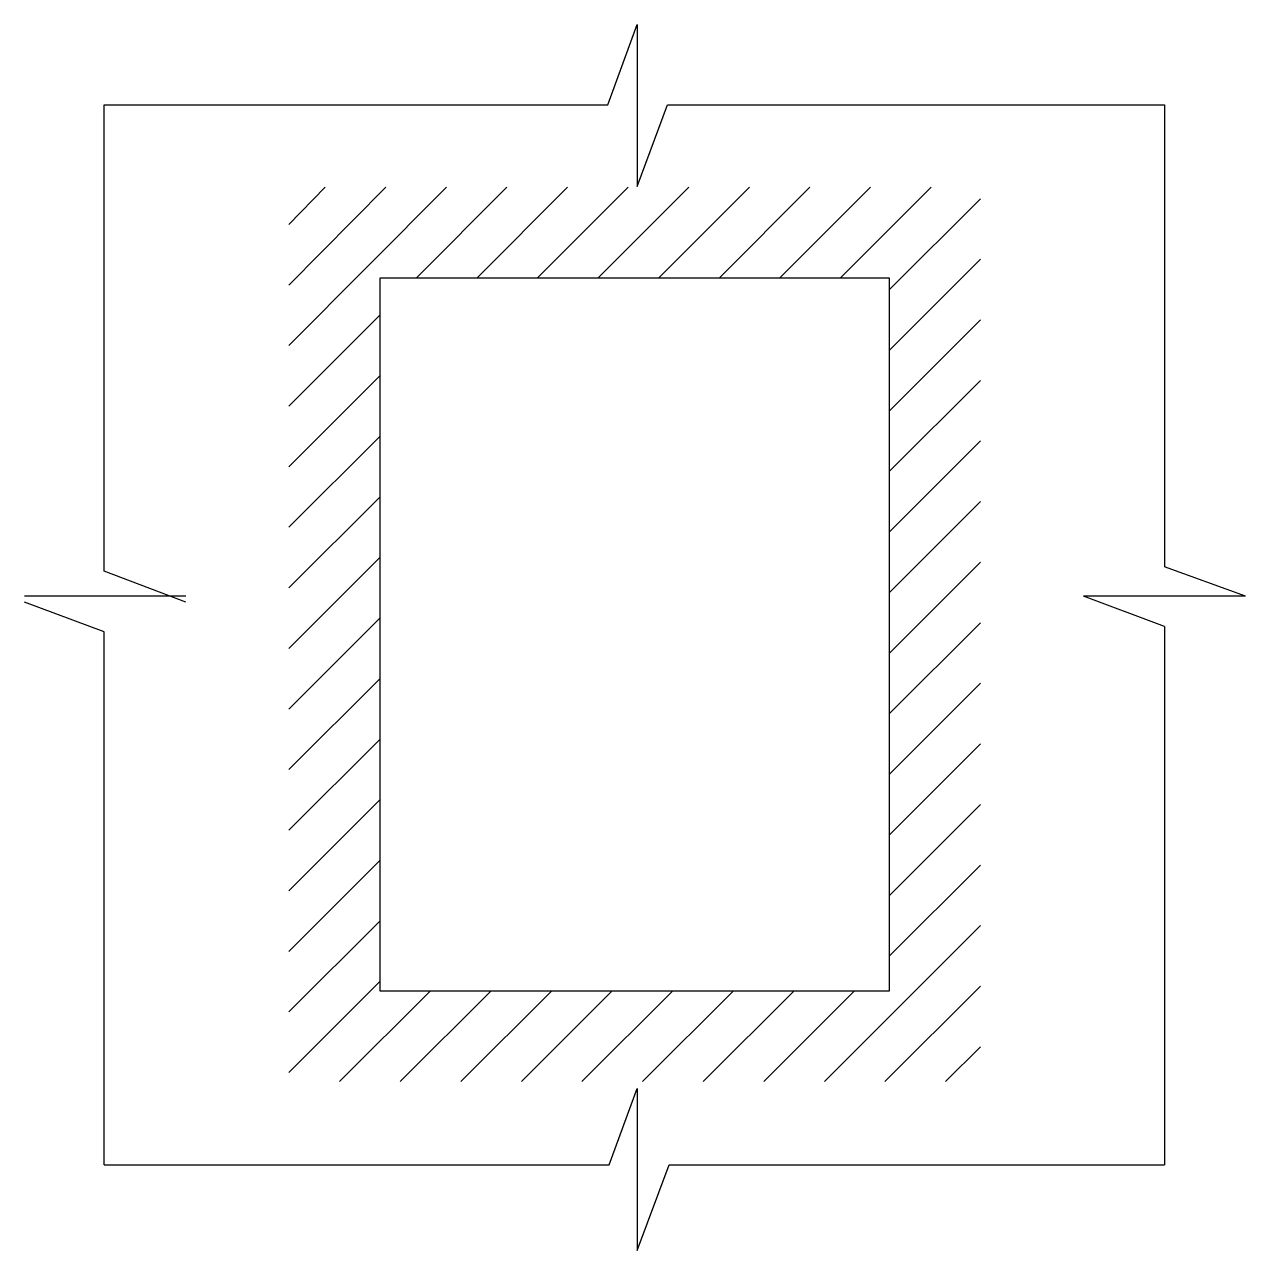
# Model space of a CAD drawing. Header units: metres. Extents: x 13294.5 to 13310.6, y 18534.7 to 18550.9.
import ezdxf

# ---------------------------------------------------------------- set-up
doc = ezdxf.new("R2010")
doc.units = ezdxf.units.M
doc.layers.add('PUB_DIM', color=90, linetype='Continuous')

msp = doc.modelspace()

# ---------------------------------------------------------------- linework, layer by layer
msp.add_lwpolyline([(13299.18, 18547.52), (13299.18, 18538.11), (13305.91, 18538.11), (13305.91, 18547.52)], close=True)
at = {"layer": 'PUB_DIM'}
for p, q in [((13302.19, 18549.81), (13302.58, 18550.87)), ((13302.58, 18550.87), (13302.58, 18548.73)), ((13295.54, 18543.65), (13295.54, 18549.81)), ((13295.54, 18549.81), (13302.19, 18549.81)), ((13302.58, 18548.73), (13302.98, 18549.81)), ((13302.98, 18549.81), (13309.54, 18549.81)), ((13309.54, 18549.81), (13309.54, 18543.71)), ((13297.98, 18546.63), (13300.06, 18548.72)), ((13297.98, 18547.43), (13299.26, 18548.72)), ((13297.98, 18548.23), (13298.46, 18548.72)), ((13299.66, 18547.52), (13300.86, 18548.72)), ((13300.46, 18547.52), (13301.66, 18548.72)), ((13301.26, 18547.52), (13302.46, 18548.72)), ((13302.06, 18547.52), (13303.26, 18548.72)), ((13302.86, 18547.52), (13304.06, 18548.72)), ((13303.66, 18547.52), (13304.86, 18548.72)), ((13304.46, 18547.52), (13305.66, 18548.72)), ((13305.26, 18547.52), (13306.46, 18548.72)), ((13305.91, 18547.37), (13307.11, 18548.57)), ((13305.91, 18546.57), (13307.11, 18547.77)), ((13297.98, 18545.83), (13299.18, 18547.03)), ((13305.91, 18545.77), (13307.11, 18546.97)), ((13297.98, 18545.03), (13299.18, 18546.23)), ((13305.91, 18544.97), (13307.11, 18546.17)), ((13297.98, 18544.23), (13299.18, 18545.43)), ((13305.91, 18544.17), (13307.11, 18545.37)), ((13297.98, 18543.43), (13299.18, 18544.63)), ((13305.91, 18543.37), (13307.11, 18544.57)), ((13297.98, 18542.63), (13299.18, 18543.83)), ((13305.91, 18542.57), (13307.11, 18543.77)), ((13310.61, 18543.32), (13309.54, 18543.71)), ((13296.62, 18543.24), (13295.54, 18543.65)), ((13296.62, 18543.32), (13294.49, 18543.32)), ((13295.54, 18542.85), (13294.49, 18543.24)), ((13310.61, 18543.32), (13308.47, 18543.32)), ((13309.54, 18542.92), (13308.47, 18543.32)), ((13297.98, 18541.83), (13299.18, 18543.03)), ((13305.91, 18541.77), (13307.11, 18542.97)), ((13309.54, 18542.92), (13309.54, 18535.81)), ((13295.54, 18535.81), (13295.54, 18542.85)), ((13297.98, 18541.03), (13299.18, 18542.23)), ((13305.91, 18540.97), (13307.11, 18542.17)), ((13297.98, 18540.23), (13299.18, 18541.43)), ((13305.91, 18540.17), (13307.11, 18541.37)), ((13297.98, 18539.43), (13299.18, 18540.63)), ((13305.91, 18539.37), (13307.11, 18540.57)), ((13297.98, 18538.63), (13299.18, 18539.83)), ((13305.91, 18538.57), (13307.11, 18539.77)), ((13297.98, 18537.83), (13299.18, 18539.03)), ((13305.05, 18536.91), (13307.11, 18538.97)), ((13297.98, 18537.03), (13299.18, 18538.23)), ((13298.65, 18536.91), (13299.85, 18538.11)), ((13299.45, 18536.91), (13300.65, 18538.11)), ((13300.25, 18536.91), (13301.45, 18538.11)), ((13301.05, 18536.91), (13302.25, 18538.11)), ((13301.85, 18536.91), (13303.05, 18538.11)), ((13302.65, 18536.91), (13303.85, 18538.11)), ((13303.45, 18536.91), (13304.65, 18538.11)), ((13304.25, 18536.91), (13305.45, 18538.11)), ((13305.85, 18536.91), (13307.11, 18538.17)), ((13306.65, 18536.91), (13307.11, 18537.37)), ((13302.21, 18535.81), (13302.58, 18536.82)), ((13302.58, 18536.82), (13302.58, 18534.68)), ((13295.54, 18535.81), (13302.21, 18535.81)), ((13302.58, 18534.68), (13303, 18535.81)), ((13303, 18535.81), (13309.54, 18535.81))]:
    msp.add_line(p, q, dxfattribs=at)

doc.saveas('drawing.dxf')
